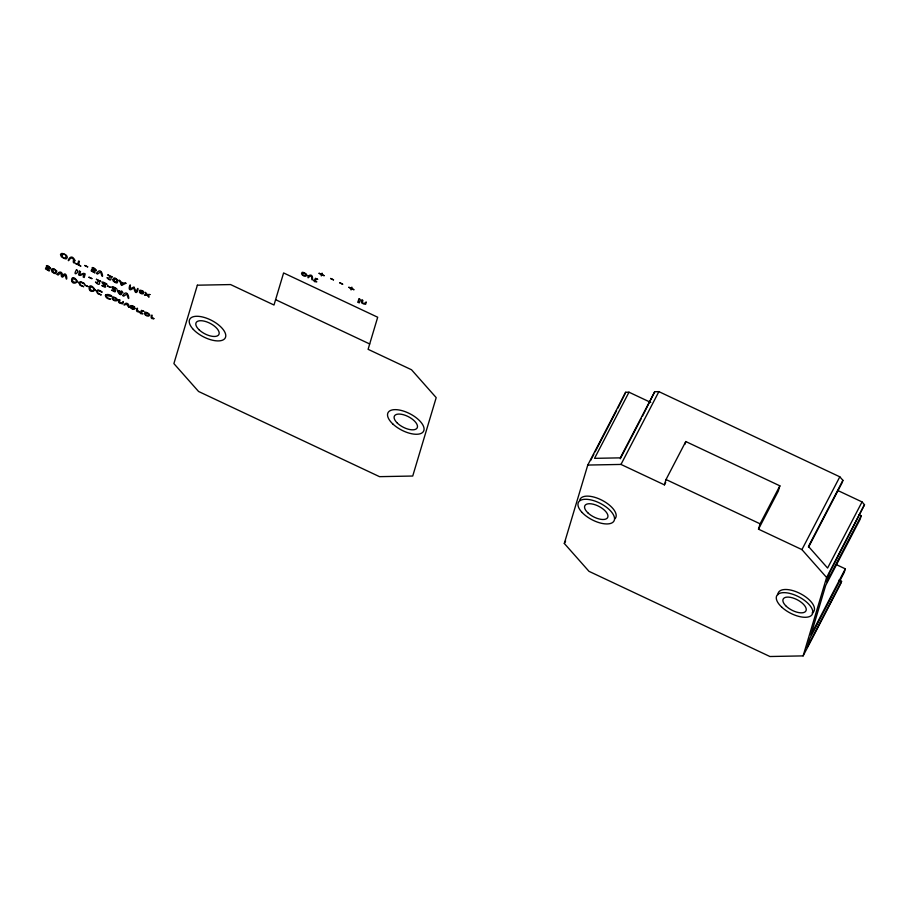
<?xml version="1.0" encoding="UTF-8"?>
<svg xmlns="http://www.w3.org/2000/svg" width="910" height="910" viewBox="0 0 910 910"><rect width="100%" height="100%" fill="white"/><g stroke="black" fill="none" stroke-linecap="round" stroke-linejoin="round"><path stroke-width="1.36" d="M129.88 288.88C132.268 277.3 124.795 295.568 133.804 287.731C136.682 301.164 140.265 280.928 136.147 291.826L133.963 286.957L129.891 288.88M838.997 580.102L841.568 581.319L841.033 583.094L803.132 655.894L769.917 656.519L588.986 571.332L564.302 543.452L587.769 465.055L625.67 392.255L628.992 392.199L650.752 402.447M625.67 392.255L617.879 408.124M808.478 547.331L842.262 482.436L842.899 480.298L839.816 476.817L658.885 391.63L654.734 391.709L642.392 416.314M587.769 465.055L620.984 464.43L664.414 484.871L666.018 479.524L685.787 441.543L779.87 485.838L778.266 491.184L758.496 529.165L801.926 549.606L826.61 577.486L803.132 655.894M684.98 444.216L685.787 441.543M758.496 529.165L760.1 523.819L779.87 485.838M836.313 564.61L845.299 568.841L844.23 572.401L809.798 638.558L807.136 647.465L841.568 581.319M858.63 514.537L861.19 515.742L860.132 519.303L825.688 585.46L810.867 634.987L845.299 568.841M837.701 490.456L862.032 501.911L864.5 504.697L829.431 572.981L826.758 581.888L861.19 515.742M590.59 460.54L593.843 454.306M595.14 451.804L616.582 410.626M628.992 392.199L594.548 458.344L620.29 457.855L654.734 391.709M564.302 543.452L565.611 540.938M620.302 458.754L641.095 418.816M620.984 464.43L658.885 391.63M664.414 484.871L665.688 482.425M801.926 549.606L839.816 476.817M842.899 480.298L808.467 546.444L827.599 568.056L862.032 501.911M826.61 577.486L864.5 504.697M141.175 290.779L140.504 291.166L142.722 292.542L140.8 290.199L139.492 290.426L142.563 293.088L139.367 292.03L140.004 292.918A4.141 1.888 27.5 0 0 141.664 293.793C144.804 294.829 144.11 290.392 141.562 290.495M666.018 479.524L760.1 523.819M275.605 299.674L369.688 343.969M579.704 500.352A20.054 9.168 27.5 0 1 602.079 500.284A20.054 9.168 27.5 0 1 615.012 518.677M777.913 594.719A20.054 9.168 27.5 0 1 800.857 593.9A20.054 9.168 27.5 0 1 812.084 612.987M134.953 308.57C133.941 310.958 128.299 307.387 130.756 305.578C133.69 305.271 137.33 309.241 132.337 306.204A1.467 0.671 27.5 0 0 131.518 306.192L131.142 306.647L134.953 308.57M117.413 290.301C117.276 292.212 121.849 297.888 121.781 292.463L122.93 292.77L121.656 290.927L120.894 291.575L117.413 290.301M51.472 270.281L52.041 271.942L54.361 273.353A2.207 1.012 27.5 0 0 55.851 273.512L56.841 271.078L54.02 268.848A2.207 1.012 27.5 0 0 52.541 268.689L51.472 270.281M112.817 279.62L113.386 281.281L115.706 282.692A2.207 1.012 27.5 0 0 117.185 282.862L118.186 280.428L115.365 278.198A2.207 1.012 27.5 0 0 113.886 278.028L112.817 279.62M55.908 271.009C53.144 277.22 51.199 265.117 55.908 271.009M117.242 280.36C114.489 286.559 112.544 274.456 117.242 280.36M112.954 298.207C113.181 301.961 118.903 299.288 114.455 297.752A1.49 0.682 27.5 0 0 113.511 297.638L112.954 298.207M145.338 313.45C145.577 317.203 151.299 314.541 146.851 313.006A1.49 0.682 27.5 0 0 145.907 312.881L145.338 313.45M302.438 273.557C302.666 277.311 308.388 274.638 303.94 273.102A1.49 0.682 27.5 0 0 303.007 272.989L302.438 273.557M358.017 302.131L359.223 302.7L358.017 302.131M61.573 255.062C65.304 263.957 69.217 251.365 61.573 255.062M104.821 285.865C101.829 285.842 99.793 284.523 104.707 287.128A1.934 0.887 27.5 0 0 105.56 287.037L105.685 285.82L103.331 282.805C114.808 288.447 95.072 276.242 104.821 285.865M114.626 290.483C111.623 290.438 109.609 289.13 114.512 291.746A1.934 0.887 27.5 0 0 115.365 291.655L115.502 290.438L113.136 287.423C124.511 293.077 104.968 280.894 114.626 290.483M96.437 279.313L98.178 280.36L97.325 283.215C91.5 278.312 101.624 289.721 99.19 280.837L100.851 281.383L96.437 279.313M107.915 274.945L109.666 275.992L108.802 278.847C103.023 273.99 113.067 285.33 110.679 276.469L112.328 277.015L107.915 274.945M319.103 273.307L321.196 274.524L321.287 275.889L322.072 274.934L324.29 275.741L322.197 274.524L322.106 273.171L321.321 274.115L319.103 273.307M348.86 287.31L350.953 288.538L351.044 289.903L351.829 288.948L354.047 289.755L351.954 288.527L351.863 287.173L351.078 288.117L348.86 287.31M50.664 268.348C50.13 270.816 46.581 266.664 46.592 269.167L49.356 270.907L45.5 268.939L46.069 267.29L48.935 268.439L49.55 267.676A1.524 0.694 27.5 0 0 49.003 267.051L48.014 266.459A3.56 1.627 27.5 0 0 46.364 265.902L46.899 265.561A4.925 2.252 27.5 0 1 48.765 266.368L50.664 268.348M96.324 270.304C95.789 272.772 92.24 268.621 92.24 271.123L95.004 272.863L91.159 270.896L91.728 269.258L94.594 270.395L95.197 269.644A1.524 0.694 27.5 0 0 94.663 269.007L93.662 268.416A3.56 1.627 27.5 0 0 92.024 267.87L92.558 267.517A4.925 2.252 27.5 0 1 94.424 268.325L96.324 270.304M143.78 311.288L142.017 311.334L141.573 312.79L142.904 313.859L140.754 313.677L139.617 312.266L140.606 312.335L141.425 310.355L143.78 311.288M317.613 279.268L315.85 279.313L315.406 280.769L316.805 281.838L314.587 281.656L313.427 280.178L314.439 280.314L315.451 278.289L317.613 279.268M74.847 260.362C74.051 265.151 72.516 262.148 73.699 259.486A1.661 0.762 27.5 0 0 73.005 258.781L71.446 258.042A1.718 0.785 27.5 0 0 70.536 258.008C65.236 266.63 70.4 250.557 74.847 260.362M75.246 263.377L80.899 266.152L78.658 264.742L79.397 261.284L78.624 261.011L77.646 264.264L75.291 263.286M77.634 281.679C69.001 288.22 70.195 269.974 77.634 281.679M95.186 289.937C86.905 296.501 87.246 278.05 95.186 289.937M117.288 299.913C116.48 302.746 110.11 299.072 112.556 297.035A2.309 1.058 27.5 0 1 113.796 297.07L116.116 298.173A2.571 1.172 27.5 0 1 117.106 299.231L117.288 299.913M149.684 315.167C148.876 318 142.506 314.314 144.952 312.289A2.309 1.058 27.5 0 1 146.192 312.312L148.512 313.427A2.571 1.172 27.5 0 1 149.502 314.473L149.684 315.167M306.772 275.275C305.965 278.107 299.606 274.422 302.052 272.386A2.309 1.058 27.5 0 1 303.28 272.42L305.601 273.523A2.571 1.172 27.5 0 1 306.59 274.581L306.772 275.275M78.715 282.589L80.148 285.365L83.72 286.718L80.342 284.853L79.773 283.124L81.081 282.316L84.539 284.056L84.334 283.385L80.535 281.622L78.715 282.589M96.255 290.847L97.7 293.623L101.26 294.976L97.882 293.111L97.325 291.382L98.633 290.574L102.091 292.315L101.886 291.644L98.075 289.88L96.255 290.847M105.424 295.159C105.116 297.581 108.552 299.492 110.508 299.151C109.348 298.343 105.594 297.888 106.618 295.375C117.299 298.605 108.279 292.554 105.424 295.159M60.515 254.516L61.391 256.813L64.917 258.679A2.946 1.354 27.5 0 0 66.51 258.713C69.092 256.609 64.94 253.947 62.892 253.606A2.912 1.331 27.5 0 0 61.311 253.583L60.515 254.516M128.97 307.205C125.66 304.634 128.97 303.53 123.999 304.975C125.682 301.369 129.686 303.724 128.97 307.227M76.565 281.27L75.917 282.293A2.457 1.126 27.5 0 1 74.643 282.282L72.299 281.292L73.175 278.369L75.416 279.529A2.264 1.035 27.5 0 1 76.406 280.553L76.565 281.27M94.117 289.528L93.457 290.552A2.457 1.126 27.5 0 1 92.194 290.54L89.84 289.551L90.716 286.627L92.968 287.787A2.264 1.035 27.5 0 1 93.946 288.811L94.117 289.528M139.253 311.743L138.946 312.016A1.979 0.91 27.5 0 1 138.365 311.789C134.316 312.312 138.354 304.691 137.308 310.128L139.253 311.743M153.858 318.625L153.551 318.887A1.979 0.91 27.5 0 1 152.971 318.671C148.91 319.251 152.937 311.561 151.913 317.01L153.858 318.625M76.463 269.769C71.651 277.766 81.013 271.567 76.497 269.735M79.5 271.191L78.556 274.888L80.057 275.48L84.084 274.035L83.174 277.027L84.186 277.505L85.21 273.921L83.731 273.307L79.568 274.786L80.512 271.669L79.534 271.169M120.768 291.985L120.154 294.044L118.311 290.825L120.768 291.985M119.062 299.583C116.844 302.962 120.347 303.28 122.725 303.883C124.772 297.741 121.474 306.033 119.494 301.87L120.04 300.038L119.062 299.583M197.356 285.194L173.89 363.602L198.573 391.482L379.515 476.658L412.73 476.032L436.197 397.636L411.513 369.756L368.095 349.315L377.695 317.237L283.601 272.943L274.001 305.021L230.583 284.568L197.356 285.194M308.217 275.946C307.193 281.224 310.071 273.114 311.88 277.402C311.789 285.296 314.905 271.658 308.217 275.946M359.177 298.708C355.799 304.486 362.942 300.311 359.211 298.673M361.941 300.004C359.723 303.383 363.226 303.701 365.615 304.304C367.663 298.161 364.353 306.454 362.373 302.291L362.919 300.459L362.066 299.982M87.667 266.857L84.789 265.504L87.667 266.857M87.974 286.536L85.085 285.183L87.974 286.536M91.876 278.608L88.998 277.243L91.876 278.608M110.519 287.378L107.642 286.024L110.519 287.378M333.504 279.848L330.626 278.494L333.504 279.848M342.649 284.159L339.771 282.805L342.649 284.159M133.929 308.365C132.007 310.287 128.39 304.259 133.929 308.365M57.137 274.433L58.092 275.036L60.799 272.67L61.516 276.651L62.562 277.14L65.315 274.786C67.363 287.321 67.92 267.722 62.233 276.105C63.347 271.828 58.979 270.27 57.137 274.433M96.54 273.444L97.472 274.046L100.669 271.897C104.161 285.274 102.75 263.798 96.54 273.444M125.898 283.272L121.496 285.41L119.392 280.144L120.723 281.873L123.897 283.363L124.886 282.737L125.898 283.272M122.782 295.557L123.715 296.171L126.911 294.01C130.312 307.296 128.947 285.945 122.782 295.557M149.9 294.544L147.807 295.113L149.024 297.149L147.079 295.124L144.519 295.079L146.476 294.465L145.236 292.303L147.192 294.465L149.9 294.544M123.51 283.636L121.621 284.875L120.859 282.384L123.51 283.636M193.341 329.443A20.054 9.168 27.5 0 0 224.599 338.816A20.054 9.168 27.5 0 0 204.545 317.522A20.054 9.168 27.5 0 0 193.341 329.443M392.927 424.071A20.054 9.168 27.5 0 0 423.48 431.408A20.054 9.168 27.5 0 0 400.991 410.376A20.054 9.168 27.5 0 0 392.927 424.071M199.085 329.795A12.842 5.869 27.5 0 0 218.753 334.743A12.842 5.869 27.5 0 0 204.636 321.241A12.842 5.869 27.5 0 0 199.085 329.795M396.874 422.638A12.842 5.869 27.5 0 0 416.814 428.417A12.842 5.869 27.5 0 0 403.699 414.801A12.842 5.869 27.5 0 0 396.874 422.638M785.637 605.651A12.842 5.869 27.5 0 0 805.577 611.429A12.842 5.869 27.5 0 0 792.462 597.824A12.842 5.869 27.5 0 0 785.637 605.651M587.849 512.819A12.842 5.869 27.5 0 0 607.516 517.767A12.842 5.869 27.5 0 0 593.4 504.254A12.842 5.869 27.5 0 0 587.849 512.819M582.093 512.466A20.054 9.168 27.5 0 0 613.363 521.839A20.054 9.168 27.5 0 0 593.309 500.534A20.054 9.168 27.5 0 0 582.093 512.466M781.69 607.095A20.054 9.168 27.5 0 0 812.243 614.421A20.054 9.168 27.5 0 0 789.743 593.388A20.054 9.168 27.5 0 0 781.69 607.095"/></g></svg>
